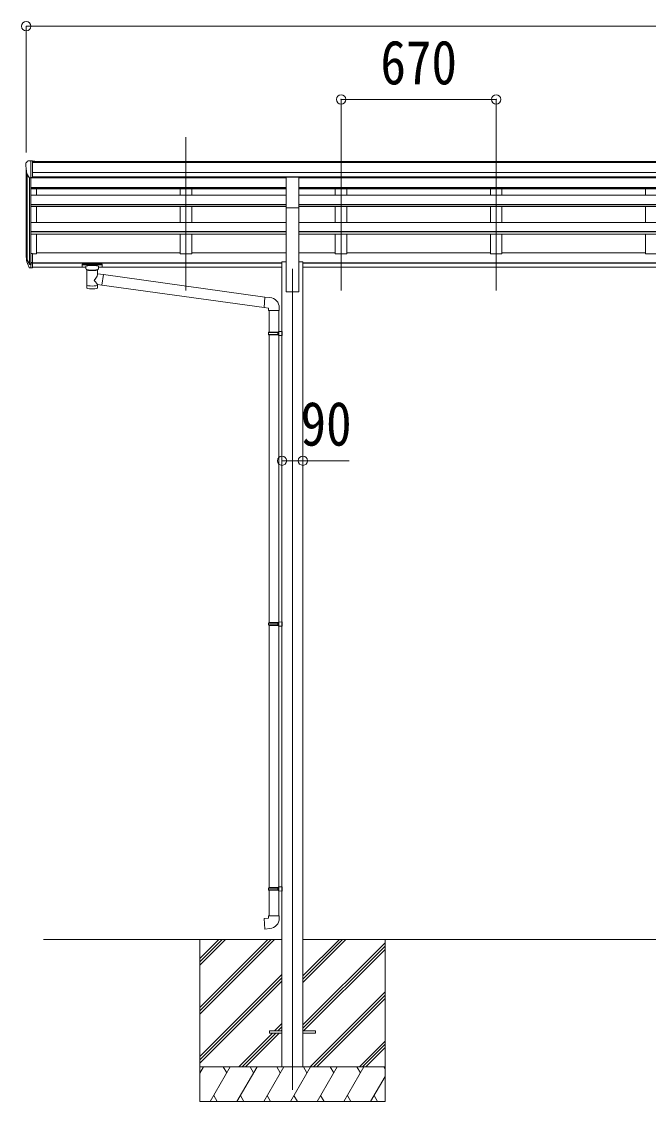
# Model space of a CAD drawing. Units: millimetres at full size, sheet at 1:40. Extents: x -11181 to 33757, y -10067 to 7716.
# Drawn here: x 1752 to 4460, y -4737 to -69 of the extents above; entities that cross this region are included whole.
import ezdxf
from ezdxf.enums import TextEntityAlignment as Align

# ---------------------------------------------------------------- set-up
doc = ezdxf.new("R2010")
doc.units = ezdxf.units.MM
doc.header["$LTSCALE"] = 40
doc.header["$PDMODE"] = 32
doc.header["$PDSIZE"] = 40
for name, color, linetype, lineweight in [('0-0_0', 7, 'Continuous', 9), ('0-1_本体', 4, 'Continuous', 9), ('0-2_部品', 7, 'Continuous', 9), ('0-8_PARTS2', 2, 'Continuous', 9), ('0-A_寸法', 6, 'Continuous', 9)]:
    doc.layers.add(name, color=color, linetype=linetype, lineweight=lineweight)
doc.styles.add('ＭＳ ゴシック', font='')
doc.styles.get('ＭＳ ゴシック').set_extended_font_data('MS Gothic')

msp = doc.modelspace()

# ---------------------------------------------------------------- linework, layer by layer
at = {"layer": '0-0_0'}
for p, q in [((1846.2, -4036.98), (2877, -4036.98)), ((2522.2, -4119.02), (2604.25, -4036.98)), ((2522.2, -4133.16), (2618.39, -4036.98)), ((2522.2, -4147.31), (2632.54, -4036.98)), ((2522.2, -4359.44), (2844.67, -4036.98)), ((2522.2, -4345.29), (2830.53, -4036.98)), ((2522.2, -4331.15), (2816.38, -4036.98)), ((2522.2, -4036.98), (2522.2, -4736.97)), ((2967.4, -4036.98), (5977, -4036.98)), ((2967.4, -4194.32), (3124.75, -4036.98)), ((2967.4, -4208.46), (3138.89, -4036.98)), ((2967.4, -4222.61), (3153.04, -4036.98)), ((2967.4, -4406.45), (3322.2, -4051.65)), ((3322.2, -4036.98), (3322.2, -4736.97)), ((2967.4, -4420.59), (3322.2, -4065.8)), ((2969.66, -4432.48), (3322.2, -4079.94)), ((2522.2, -4543.28), (2877, -4188.49)), ((2522.2, -4557.43), (2877, -4202.63)), ((2522.2, -4571.57), (2877, -4216.77)), ((2999.01, -4586.97), (3322.2, -4263.79)), ((3013.15, -4586.97), (3322.2, -4277.93)), ((3027.3, -4586.97), (3322.2, -4292.07)), ((2845.15, -4432.48), (2877, -4400.62)), ((2859.29, -4432.48), (2877, -4414.76)), ((2873.43, -4432.48), (2877, -4428.9)), ((2690.65, -4586.97), (2836.15, -4441.48)), ((2704.79, -4586.97), (2850.29, -4441.48)), ((2718.93, -4586.97), (2864.43, -4441.48)), ((3211.15, -4586.97), (3322.2, -4475.92)), ((3225.29, -4586.97), (3322.2, -4490.06)), ((3239.43, -4586.97), (3322.2, -4504.2)), ((2522.2, -4614.48), (2538.08, -4586.97)), ((3322.2, -4586.97), (2522.2, -4586.97)), ((2566.95, -4736.97), (2653.55, -4586.97)), ((2638.55, -4612.96), (2623.55, -4586.97)), ((2682.42, -4736.97), (2769.02, -4586.97)), ((2754.02, -4612.96), (2739.02, -4586.97)), ((2797.89, -4736.97), (2884.49, -4586.97)), ((2869.49, -4612.96), (2854.49, -4586.97)), ((2913.36, -4736.97), (2999.96, -4586.97)), ((2984.96, -4612.96), (2969.96, -4586.97)), ((3028.83, -4736.97), (3115.43, -4586.97)), ((3100.43, -4612.96), (3085.43, -4586.97)), ((3144.3, -4736.97), (3230.9, -4586.97)), ((3200.9, -4586.97), (3215.9, -4612.96)), ((3316.37, -4586.97), (3322.2, -4597.07)), ((3259.77, -4736.97), (3322.2, -4628.84)), ((2581.95, -4711), (2596.95, -4736.97)), ((2697.42, -4711), (2712.42, -4736.97)), ((2812.89, -4710.99), (2827.89, -4736.97)), ((2928.36, -4710.99), (2943.36, -4736.97)), ((3043.83, -4711), (3058.83, -4736.97)), ((3159.3, -4711), (3174.3, -4736.97)), ((3274.77, -4711), (3289.77, -4736.97)), ((2522.2, -4736.97), (3322.2, -4736.97))]:
    msp.add_line(p, q, dxfattribs=at)
at = {"layer": '0-1_本体'}
for p, q in [((1798.7, -672.85), (7145.7, -672.85)), ((1798.7, -678.2), (7145.7, -678.2)), ((1772.2, -1073.85), (1772.2, -709.61)), ((1776.49, -728.41), (1776.49, -1098.11)), ((1786.2, -743.76), (1786.2, -1116.12)), ((1792.2, -744.24), (2894.7, -744.24)), ((1792.2, -744.24), (1792.2, -1071.68)), ((1798.7, -721.73), (7145.7, -721.73)), ((1798.7, -739.4), (7145.7, -739.4)), ((2894.7, -741.78), (1798.7, -741.78)), ((2437.2, -741.78), (2437.2, -744.24)), ((2487.2, -741.78), (2487.2, -744.24)), ((5994.7, -744.24), (2949.7, -744.24)), ((3107.2, -741.78), (3107.2, -744.24)), ((3157.2, -741.78), (3157.2, -744.24)), ((3777.2, -741.78), (3777.2, -744.24)), ((3827.2, -741.78), (3827.2, -744.24)), ((4447.2, -741.78), (4447.2, -744.24)), ((1792.2, -786.44), (2894.7, -786.44)), ((1792.2, -787.83), (2894.7, -787.83)), ((1792.2, -791.52), (2894.7, -791.52)), ((1817.2, -818.77), (1817.2, -791.52)), ((2437.2, -791.52), (2437.2, -818.77)), ((2487.2, -791.52), (2487.2, -818.77)), ((5994.7, -786.44), (2949.7, -786.44)), ((5994.7, -787.83), (2949.7, -787.83)), ((5994.7, -791.52), (2949.7, -791.52)), ((3107.2, -791.52), (3107.2, -818.77)), ((3157.2, -791.52), (3157.2, -818.77)), ((3777.2, -791.52), (3777.2, -818.77)), ((3827.2, -791.52), (3827.2, -818.77)), ((4447.2, -791.52), (4447.2, -818.77)), ((1792.2, -818.77), (2894.7, -818.77)), ((5994.7, -818.77), (2949.7, -818.77)), ((1792.2, -859.49), (2894.7, -859.49)), ((1792.2, -860.98), (2894.7, -860.98)), ((1792.2, -867.79), (2894.7, -867.79)), ((1817.2, -937.28), (1817.2, -867.79)), ((2437.2, -867.79), (2437.2, -937.28)), ((2487.2, -867.79), (2487.2, -937.28)), ((2894.7, -1236.98), (2894.7, -873.03)), ((5994.7, -859.49), (2949.7, -859.49)), ((5994.7, -860.98), (2949.7, -860.98)), ((5994.7, -867.79), (2949.7, -867.79)), ((2949.7, -1236.98), (2949.7, -873.03)), ((3107.2, -867.79), (3107.2, -937.28)), ((3157.2, -867.79), (3157.2, -937.28)), ((3777.2, -867.79), (3777.2, -937.28)), ((3827.2, -867.79), (3827.2, -937.28)), ((4447.2, -867.79), (4447.2, -937.28)), ((1792.2, -937.28), (2894.7, -937.28)), ((1792.2, -976.59), (2894.7, -976.59)), ((1792.2, -978.07), (2894.7, -978.07)), ((5994.7, -937.28), (2949.7, -937.28)), ((5994.7, -976.59), (2949.7, -976.59)), ((5994.7, -978.07), (2949.7, -978.07)), ((1792.2, -987.55), (2894.7, -987.55)), ((1817.2, -1072.51), (1817.2, -987.55)), ((2437.2, -987.55), (2437.2, -1072.51)), ((5994.7, -987.55), (2949.7, -987.55)), ((3107.2, -987.55), (3107.2, -1072.51)), ((3777.2, -987.55), (3777.2, -1072.51)), ((4447.2, -987.55), (4447.2, -1072.51)), ((1798.7, -1072.51), (1817.2, -1072.51)), ((1817.2, -1067.71), (2437.2, -1067.71)), ((2487.2, -1067.71), (2894.7, -1067.71)), ((2949.7, -1067.71), (3107.2, -1067.71)), ((3157.2, -1067.71), (3777.2, -1067.71)), ((3827.2, -1067.71), (4447.2, -1067.71)), ((1798.7, -1112.01), (2877, -1112.01)), ((1798.7, -1113.39), (2877, -1113.39)), ((2877, -1106.98), (2894.7, -1106.98)), ((2877, -1106.98), (2877, -4586.97)), ((2949.7, -1106.98), (2967.4, -1106.98)), ((2967.4, -1106.98), (2967.4, -4586.97)), ((2967.4, -1112.01), (5977, -1112.01)), ((2967.4, -1113.39), (5977, -1113.39)), ((1798.7, -1130.57), (2030.2, -1130.57)), ((2084.2, -1130.57), (2877, -1130.57)), ((2967.4, -1130.57), (5977, -1130.57)), ((2894.7, -1236.98), (2949.7, -1236.98))]:
    msp.add_line(p, q, dxfattribs=at)
for points in [[(2949.7, -741.78), (5812.2, -741.89), (5994.7, -741.89)], [(2487.2, -987.55), (2487.2, -1072.51), (2437.2, -1072.51)], [(3157.2, -987.55), (3157.2, -1072.51), (3107.2, -1072.51)], [(3827.2, -987.55), (3827.2, -1072.51), (3777.2, -1072.51)], [(4497.2, -987.55), (4497.2, -1072.51), (4447.2, -1072.51)]]:
    msp.add_lwpolyline(points, dxfattribs=at)
at = {"layer": '0-2_部品'}
for p, q in [((1770.2, -680.62), (1770.2, -681.25)), ((1777.11, -671.82), (1773.05, -677.63)), ((1780.2, -671.25), (1777.87, -671.39)), ((1780.2, -671.25), (1798.7, -671.25)), ((1792.2, -744.24), (1792.2, -671.25)), ((1798.7, -671.25), (1808.7, -671.34)), ((1798.7, -743.24), (1798.7, -671.25)), ((1808.7, -672.85), (1808.7, -671.34)), ((1784.58, -742.42), (1775.3, -726.36)), ((1792.2, -744.24), (1787, -743.92)), ((1798.7, -743.24), (1792.2, -743.24)), ((2894.7, -741.12), (2949.7, -741.12)), ((2894.7, -873.19), (2894.7, -741.12)), ((2949.7, -873.19), (2949.7, -741.12)), ((2894.7, -873.19), (2949.7, -873.19)), ((1792.2, -1071.68), (1792.2, -1133.56)), ((1798.7, -1071.68), (1792.2, -1071.68)), ((1798.7, -1071.68), (1798.7, -1132.74)), ((1774.6, -1097.72), (1784.76, -1116.89)), ((1785.77, -1115.64), (1776.02, -1097.23)), ((1777.18, -1114.57), (1784.76, -1132.06)), ((1792.2, -1116.39), (1787.07, -1116.39)), ((1792.2, -1118.39), (1787.36, -1118.39)), ((1798.7, -1109.99), (1792.2, -1109.99)), ((1798.7, -1115.39), (1792.2, -1115.39)), ((2013.7, -1118.45), (2013.7, -1129.21)), ((2013.7, -1118.65), (2013.7, -1120.19)), ((2015.7, -1117.79), (2098.7, -1117.79)), ((2015.7, -1119.97), (2098.7, -1119.97)), ((2100.7, -1118.45), (2100.7, -1129.21)), ((1792.2, -1133.56), (1787.36, -1133.56)), ((1798.7, -1132.74), (1792.2, -1132.74)), ((2015.7, -1129.88), (2030.2, -1129.88)), ((2030.2, -1136.69), (2030.2, -1126.41)), ((2034.3, -1141.19), (2034.29, -1221.48)), ((2080.1, -1158.76), (2080.1, -1141.17)), ((2105.33, -1162.67), (2080.1, -1158.75)), ((2084.2, -1136.69), (2084.2, -1126.41)), ((2084.2, -1129.88), (2098.7, -1129.88)), ((2105.33, -1162.67), (2098.31, -1207.93)), ((2105.33, -1162.67), (2803.29, -1259.46)), ((2080.12, -1221.48), (2080.1, -1204.85)), ((2080.1, -1205.1), (2098.31, -1207.93)), ((2799.28, -1305.29), (2098.31, -1207.93)), ((2824.13, -1261.29), (2803.29, -1259.46)), ((2865.2, -1317.03), (2865.2, -1306.12)), ((2819.2, -1317.03), (2865.2, -1317.03)), ((2821.2, -1317.03), (2821.2, -1411.03)), ((2863.2, -1317.03), (2863.2, -1408.47)), ((2819.2, -1413.03), (2820.2, -1411.03)), ((2819.2, -1413.03), (2863.2, -1413.03)), ((2819.2, -1413.03), (2819.2, -1421.03)), ((2819.2, -1421.03), (2863.2, -1421.03)), ((2819.2, -1421.03), (2820.2, -1423.03)), ((2820.2, -1411.03), (2863.2, -1411.03)), ((2820.2, -1423.03), (2863.2, -1423.03)), ((2821.2, -1423.03), (2821.2, -2667.22)), ((2858.73, -1413.03), (2858.3, -1411.03)), ((2861.2, -1408.53), (2877.2, -1408.06)), ((2861.2, -1410.53), (2861.2, -1408.53)), ((2861.2, -1410.53), (2863.2, -1410.53)), ((2861.2, -1425.53), (2861.2, -1423.53)), ((2861.2, -1425.53), (2877.2, -1426)), ((2863.2, -1425.59), (2863.2, -2664.66)), ((2877.2, -1408.06), (2877.2, -1426)), ((2819.2, -2669.22), (2820.2, -2667.22)), ((2819.2, -2669.22), (2819.2, -2677.22)), ((2819.2, -2669.22), (2863.2, -2669.22)), ((2819.2, -2677.22), (2820.2, -2679.22)), ((2819.2, -2677.22), (2863.2, -2677.22)), ((2820.2, -2667.22), (2863.2, -2667.22)), ((2820.2, -2679.22), (2863.2, -2679.22)), ((2821.2, -2679.22), (2821.2, -3812.38)), ((2858.73, -2669.22), (2858.3, -2667.22)), ((2858.73, -2677.22), (2858.3, -2679.22)), ((2858.73, -2669.22), (2858.73, -2677.22)), ((2861.2, -2664.72), (2877.2, -2664.25)), ((2861.2, -2666.72), (2861.2, -2664.72)), ((2861.2, -2666.72), (2863.2, -2666.72)), ((2861.2, -2681.72), (2861.2, -2679.72)), ((2861.2, -2679.72), (2863.2, -2679.72)), ((2861.2, -2681.72), (2877.2, -2682.19)), ((2863.2, -2679.72), (2863.2, -2666.72)), ((2863.2, -2681.78), (2863.2, -3809.82)), ((2877.2, -2664.25), (2877.2, -2682.19)), ((2819.2, -3814.38), (2820.2, -3812.38)), ((2819.2, -3814.38), (2819.2, -3822.38)), ((2819.2, -3814.38), (2863.2, -3814.38)), ((2819.2, -3822.38), (2820.2, -3824.38)), ((2819.2, -3822.38), (2863.2, -3822.38)), ((2820.2, -3812.38), (2863.2, -3812.38)), ((2820.2, -3824.38), (2863.2, -3824.38)), ((2821.2, -3824.38), (2821.2, -3934.38)), ((2858.73, -3814.38), (2858.3, -3812.38)), ((2858.73, -3822.38), (2858.3, -3824.38)), ((2858.73, -3814.38), (2858.73, -3822.38)), ((2861.2, -3809.88), (2877.2, -3809.41)), ((2861.2, -3811.88), (2861.2, -3809.88)), ((2861.2, -3811.88), (2863.2, -3811.88)), ((2861.2, -3826.88), (2861.2, -3824.88)), ((2861.2, -3824.88), (2863.2, -3824.88)), ((2861.2, -3826.88), (2877.2, -3827.35)), ((2863.2, -3824.88), (2863.2, -3811.88)), ((2863.2, -3826.94), (2863.2, -3934.38)), ((2877.2, -3809.41), (2877.2, -3827.35)), ((2799.28, -3946.12), (2819.2, -3944.38)), ((2803.29, -3991.95), (2799.28, -3946.12)), ((2865.2, -3934.38), (2865.2, -3945.3)), ((2824.13, -3990.13), (2803.29, -3991.95))]:
    msp.add_line(p, q, dxfattribs=at)
at = {"layer": '0-2_部品', "color": 4}
for p, q in [((2877.2, -4432.48), (2822.4, -4432.48)), ((2822.4, -4432.48), (2822.4, -4441.48)), ((3022, -4432.48), (2967.2, -4432.48)), ((3022, -4432.48), (3022, -4441.48)), ((2877.2, -4441.48), (2822.4, -4441.48)), ((3022, -4441.48), (2967.2, -4441.48))]:
    msp.add_line(p, q, dxfattribs=at)
at = {"layer": '0-2_部品'}
for points in [[(2013.7, -1118.45), (2013.74, -1118.26), (2013.83, -1118.12), (2013.92, -1118.03), (2014.02, -1117.97), (2014.15, -1117.92), (2014.44, -1117.86), (2014.93, -1117.81), (2015.47, -1117.79), (2015.7, -1117.79)], [(2098.7, -1117.79), (2099.06, -1117.79), (2099.59, -1117.82), (2100.04, -1117.87), (2100.34, -1117.95), (2100.51, -1118.05), (2100.63, -1118.19), (2100.7, -1118.37), (2100.7, -1118.45)], [(2013.7, -1129.21), (2013.74, -1129.41), (2013.83, -1129.55), (2013.92, -1129.64), (2014.02, -1129.7), (2014.15, -1129.75), (2014.44, -1129.81), (2014.93, -1129.86), (2015.47, -1129.88), (2015.7, -1129.88)], [(2030.24, -1136.63), (2030.22, -1136.98), (2030.47, -1137.94), (2030.99, -1138.83), (2031.79, -1139.66), (2032.9, -1140.46), (2034.3, -1141.19)], [(2080.1, -1141.17), (2080.34, -1141.08), (2081.69, -1140.35), (2082.81, -1139.5), (2083.56, -1138.63), (2084.02, -1137.73), (2084.19, -1136.85)], [(2098.7, -1129.88), (2099.06, -1129.87), (2099.59, -1129.85), (2100.04, -1129.8), (2100.34, -1129.72), (2100.51, -1129.62), (2100.63, -1129.48), (2100.7, -1129.3), (2100.7, -1129.21)], [(2803.29, -1259.46), (2799.28, -1305.29), (2819.2, -1307.03), (2819.2, -1317.03)], [(2858.73, -1413.03), (2858.73, -1421.03), (2858.3, -1423.03)], [(2861.2, -1423.53), (2863.2, -1423.53), (2863.2, -1410.53)], [(2819.2, -3944.38), (2819.2, -3934.38), (2865.2, -3934.38)]]:
    msp.add_lwpolyline(points, dxfattribs=at)
for centre, radius, start, end in [((1773.2, -680.62), 3, 93, 180), ((1972.2, -681.25), 202, 180, 192.90261), ((1777.93, -672.39), 1, 93.5, 145), ((1787.18, -740.92), 3, 210, 266.5), ((1860.86, -1075.55), 89.07, 174.49576, 194.41188), ((1860.15, -1071.27), 88.05, 177.22392, 197.21071), ((1905.42, -1078.5), 133.22, 183.27987, 195.71302), ((1787.36, -1115.39), 3, 210, 270), ((1787.07, -1114.89), 1.5, 210, 270), ((1787.36, -1130.56), 3, 210, 270), ((2820.2, -1306.12), 45, 0, 85), ((2820.2, -3945.3), 45, 275, 0)]:
    msp.add_arc(centre, radius, start, end, dxfattribs=at)
for centre, major_axis, ratio, start_param, end_param in [((2015.7, -1120.19), (2, 0), 0.109601, 1.5707963, 3.1415927), ((2098.7, -1120.19), (2, 0), 0.109601, 0, 1.5707963), ((2057.2, -1126.41), (27, 0), 0.122176, 6.2831853, 9.424778), ((2057.22, -1141.64), (-22.91, 0.42), 0.072511, 0.0008029, 1.5715993), ((2057.22, -1143.26), (-22.91, 0.42), 0.072511, 0.0008029, 1.5715993), ((2057.19, -1141.64), (22.92, 0.42), 0.07247, 4.71158, 6.2823764), ((2057.19, -1143.26), (22.92, 0.42), 0.07247, 4.71158, 6.2823764), ((2057.2, -1185.3), (-22.81, -26.62), 0.234429, 1.6855472, 3.1268519), ((2068.2, -1136.69), (16, 0), 0.361356, 6.2636979, 6.2831853), ((2057.2, -1209.04), (22.91, 0), 0.122865, 3.1415927, 6.2831853), ((2059.76, -1182.65), (20.32, -22.25), 0.045535, 0.0389954, 1.3075346), ((2057.2, -1221.48), (22.92, 0), 0.101955, 3.1415499, 6.2833984)]:
    msp.add_ellipse(centre, major_axis=major_axis, ratio=ratio, start_param=start_param, end_param=end_param, dxfattribs=at)
at = {"layer": '0-8_PARTS2'}
for p, q in [((2462.2, -1230.77), (2462.2, -568.24)), ((3132.2, -1230.77), (3132.2, -568.24)), ((3802.2, -1230.77), (3802.2, -568.24)), ((2922.2, -1136.98), (2922.2, -4686.97))]:
    msp.add_line(p, q, dxfattribs=at)
at = {"layer": '0-A_寸法'}
for p, q in [((1772.2, -88.62), (1772.2, -634.24)), ((1772.2, -88.62), (7172.2, -88.62)), ((3132.2, -405.24), (3132.2, -634.24)), ((3132.2, -405.24), (3802.2, -405.24)), ((3802.2, -405.24), (3802.2, -634.24)), ((2877.2, -1967.16), (2967.2, -1967.16)), ((2967.2, -1967.16), (3167.2, -1967.16))]:
    msp.add_line(p, q, dxfattribs=at)
for p in [(1772.2, -88.62), (3132.2, -405.24), (3802.2, -405.24), (2877.2, -1967.16), (2967.2, -1967.16)]:
    msp.add_point(p, dxfattribs=at)

# ---------------------------------------------------------------- texts
at = {"layer": '0-A_寸法', "color": 7, "style": 'ＭＳ ゴシック', "width": 0.85}
for s, p in [('670', (3302.2, -397.24)), ('90', (2957.2, -1959.16))]:
    msp.add_text(s, height=190.6, dxfattribs=at).set_placement(p, align=Align.BOTTOM_LEFT)

doc.saveas('drawing.dxf')
